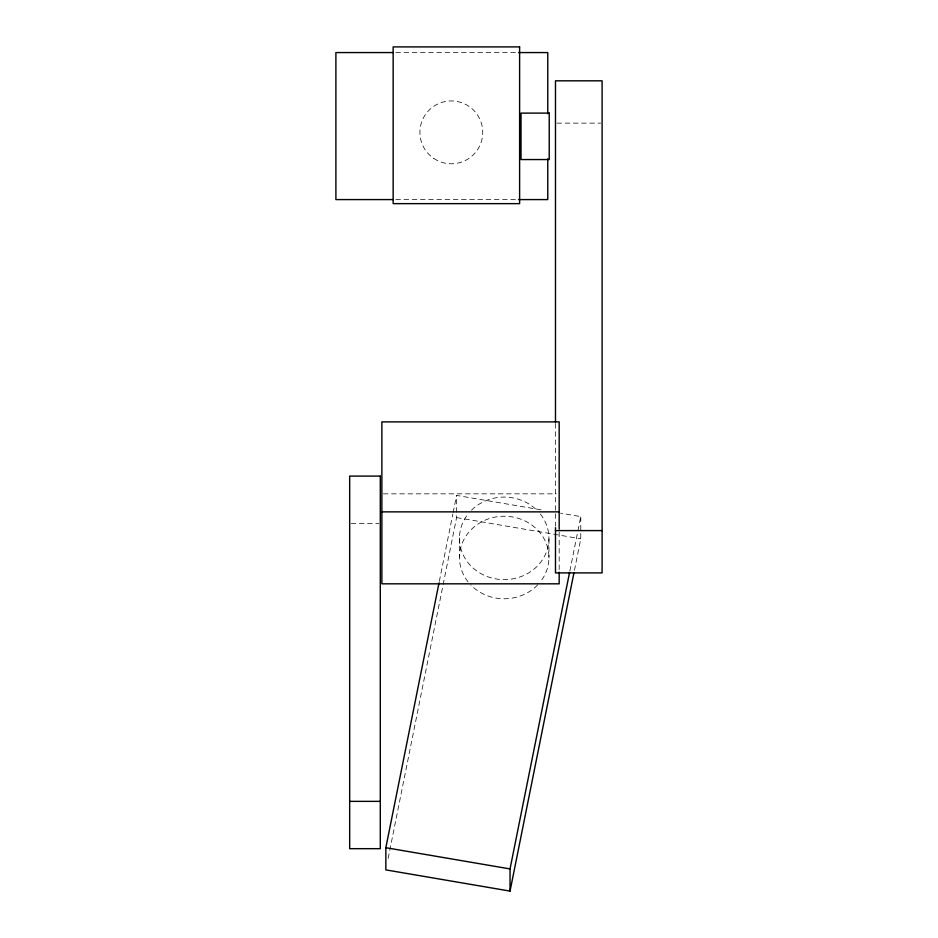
<?xml version="1.0" encoding="UTF-8"?>
<svg xmlns="http://www.w3.org/2000/svg" width="938" height="938" viewBox="0 0 938 938"><rect width="100%" height="100%" fill="white"/><g stroke="black" fill="none" stroke-linecap="round" stroke-linejoin="round"><path stroke-width="0.7" stroke-dasharray="4.69 3.52" d="M439.324 581.326L452.843 514.024M453.136 512.594L456.583 495.405L541.789 509.955M388.144 858.434L456.583 517.588L456.583 495.405M569.847 571.043L580.774 516.615L560.561 513.168M574.455 570.304L580.774 538.799L580.774 516.615M395.801 52.563L517.084 52.563M556.938 123.136L600.648 123.136M395.801 199.583L517.084 199.583M383.337 493.845L556.246 493.845M351.129 523.416L378.835 523.416M456.583 517.588L580.774 538.799M559.177 532.01L559.177 570.867M555.484 423.472L555.484 526.195M548.941 538.881L548.941 558.016M459.456 537.837L459.456 556.973M540.358 514.047A44.743 41.272 0 0 1 533.874 569.249A44.743 41.272 0 0 1 473.678 568.545A44.743 41.272 0 0 1 468.719 513.215M471.474 510.213A44.743 41.272 0 0 1 536.231 509.545M468.039 581.818A44.743 41.272 0 0 1 474.253 526.828A44.743 41.272 0 0 1 534.191 526.863A44.743 41.272 0 0 1 540.323 581.865M537.65 584.913A44.743 41.272 0 0 1 470.712 584.878M433.755 158.416A31.423 31.423 0 0 0 482.671 134.556A31.423 31.423 0 0 0 437.554 104.118A31.423 31.423 0 0 0 433.755 158.416"/><path stroke-width="1.41" d="M573.88 573.165L510.038 891.1L385.846 869.889L385.846 847.706L439.043 582.768M510.038 891.1L510.038 868.916L569.565 572.473M392.881 52.563L335.898 52.563L335.898 199.583L392.881 199.583M518.538 52.563L547.769 52.563L547.769 113.697M518.538 199.583L547.769 199.583L547.769 158.827M381.872 511.867L559.177 511.867M555.484 530.591L602.102 530.591M349.675 801.357L380.289 801.357M385.846 847.706L510.038 868.916M559.177 529.138L559.177 421.889L381.872 421.889L381.872 583.823L559.177 583.823L559.177 572.215M555.484 422.17L555.484 80.82L602.102 80.82L602.102 572.907L555.484 572.907L555.484 527.66M519.617 46.9L393.151 46.9L393.151 203.64L519.617 203.64L519.617 46.9M549.222 113.111L521.012 113.111L521.012 159.554L549.222 159.554L549.222 113.111M380.289 476.094L349.675 476.094L349.675 848.679L380.289 848.679L380.289 476.094"/></g></svg>
